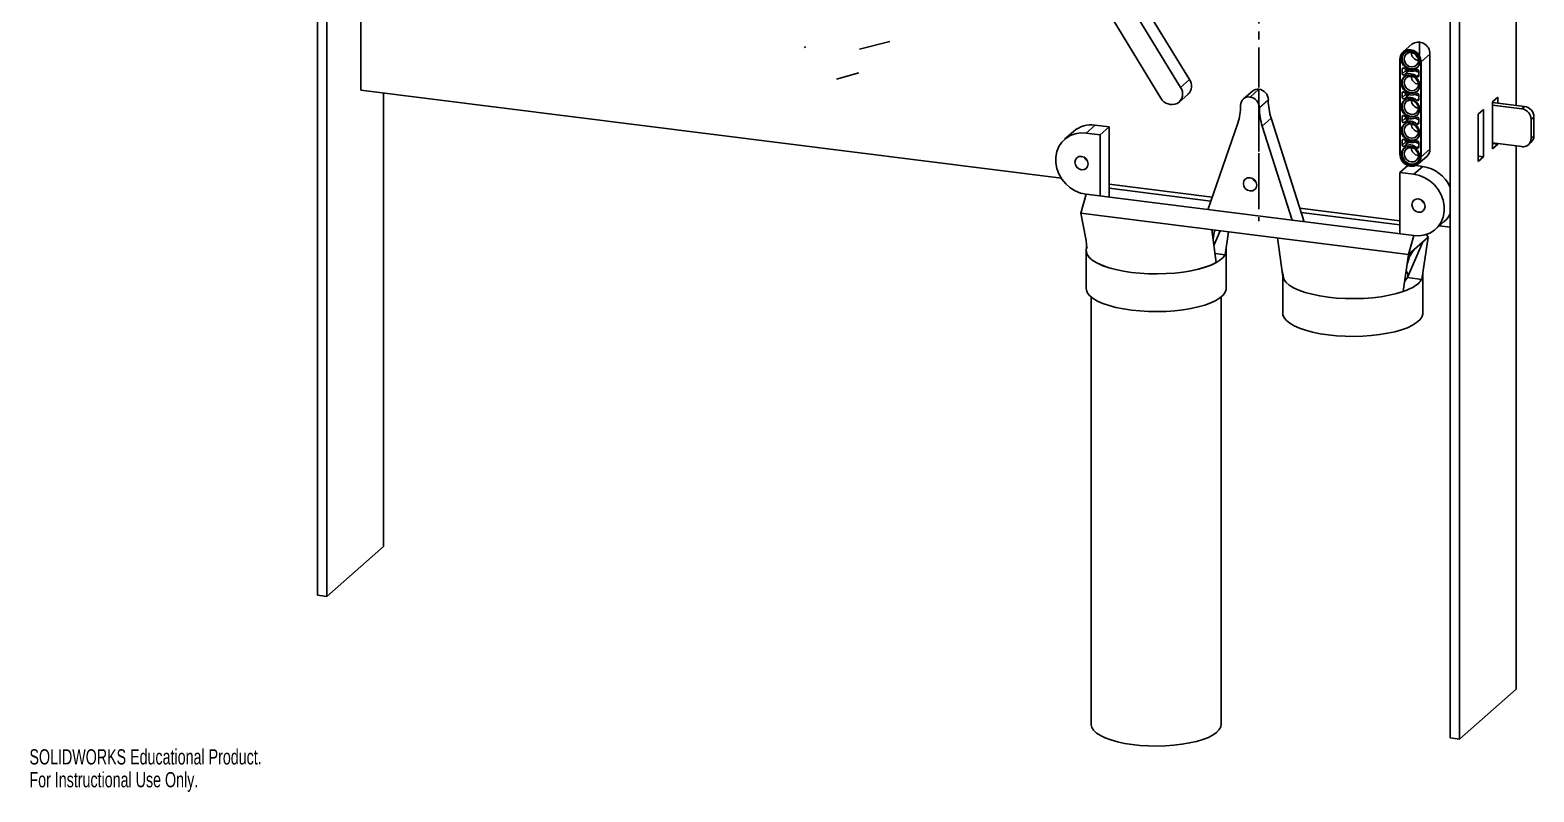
# Model space of a CAD drawing. Header units: inches. Extents: x -9.3 to 11.6, y -19 to 18.
# Drawn here: x -9.3 to 9.48, y -19.04 to -9.52 of the extents above; entities that cross this region are included whole.
import ezdxf

# ---------------------------------------------------------------- set-up
doc = ezdxf.new("R2010")
doc.units = ezdxf.units.IN
doc.header["$MEASUREMENT"] = 0
doc.header["$PDSIZE"] = -1
doc.linetypes.add('CENTERX2', pattern=[0.8, 0.5, -0.1, 0.1, -0.1])
doc.styles.add('SLDTEXTSTYLE0', font='TXT', dxfattribs={"width": 0.7})

msp = doc.modelspace()

# ---------------------------------------------------------------- linework, layer by layer
at = {"color": 7, "linetype": 'Continuous', "lineweight": 25}
for p, q in [((-5.713, -16.583), (-5.713, 17.359)), ((-5.596, -16.597), (-5.596, 17.344)), ((8.435, -18.365), (8.435, 15.576)), ((8.552, -18.38), (8.552, 15.561)), ((5.178, -10.14), (4.11, -8.388)), ((5.066, -10.238), (3.999, -8.486)), ((4.047, -9.101), (4.821, -10.372)), ((9.259, -9.084), (9.259, -10.463)), ((-5.172, -9.211), (-5.172, -10.271)), ((7.954, -9.699), (7.845, -9.795)), ((7.806, -9.885), (7.806, -11.073)), ((7.808, -11.074), (7.808, -9.886)), ((8.066, -9.919), (8.066, -11.107)), ((8.071, -9.918), (8.18, -9.822)), ((8.071, -11.106), (8.071, -9.918)), ((8.18, -11.01), (8.18, -9.822)), ((8.18, -9.822), (8.18, -11.01)), ((5.066, -10.238), (5.178, -10.14)), ((7.834, -10.008), (7.849, -9.995)), ((7.834, -10.068), (7.834, -10.008)), ((7.877, -10.03), (7.834, -10.068)), ((7.858, -10.083), (7.901, -10.045)), ((7.877, -10.014), (7.877, -10.03)), ((8.041, -10.082), (8.017, -10.103)), ((8.041, -10.034), (8.041, -10.094)), ((-5.172, -10.271), (3.578, -11.374)), ((-4.889, -10.307), (-4.889, -15.974)), ((5.048, -10.423), (5.159, -10.325)), ((5.963, -10.285), (5.851, -10.383)), ((5.934, -10.359), (6.045, -10.261)), ((7.834, -10.305), (7.849, -10.292)), ((7.834, -10.365), (7.834, -10.305)), ((7.877, -10.327), (7.834, -10.365)), ((7.877, -10.311), (7.877, -10.327)), ((5.817, -10.462), (5.817, -10.465)), ((6.162, -10.393), (6.051, -10.491)), ((6.051, -10.495), (6.162, -10.396)), ((6.051, -10.495), (6.051, -10.491)), ((6.162, -10.396), (6.162, -10.393)), ((7.858, -10.38), (7.901, -10.342)), ((8.041, -10.379), (8.017, -10.4)), ((8.041, -10.331), (8.041, -10.391)), ((8.783, -10.574), (8.85, -10.516)), ((8.85, -10.516), (8.85, -11.105)), ((9.027, -10.359), (8.961, -10.417)), ((8.961, -10.417), (8.961, -11.007)), ((8.961, -10.425), (9.363, -10.476)), ((8.961, -10.461), (9.327, -10.507)), ((9.027, -10.434), (9.027, -10.359)), ((9.327, -10.507), (9.363, -10.476)), ((5.781, -10.684), (5.408, -11.766)), ((6.198, -10.624), (6.087, -10.723)), ((6.609, -11.917), (6.198, -10.624)), ((7.834, -10.602), (7.849, -10.589)), ((7.834, -10.662), (7.834, -10.602)), ((7.877, -10.624), (7.834, -10.662)), ((7.858, -10.677), (7.901, -10.638)), ((7.877, -10.608), (7.877, -10.624)), ((8.041, -10.676), (8.017, -10.697)), ((8.041, -10.628), (8.041, -10.688)), ((8.783, -11.163), (8.783, -10.574)), ((9.48, -10.608), (9.444, -10.64)), ((9.444, -10.64), (9.444, -10.875)), ((9.48, -10.608), (9.48, -10.844)), ((3.73, -10.788), (3.619, -10.886)), ((3.888, -10.808), (3.999, -10.71)), ((4.063, -10.83), (3.888, -10.808)), ((4.175, -10.732), (3.999, -10.71)), ((4.063, -10.83), (4.175, -10.732)), ((4.063, -11.596), (4.063, -10.83)), ((4.175, -11.61), (4.175, -10.732)), ((6.46, -11.898), (6.087, -10.723)), ((7.834, -10.899), (7.849, -10.886)), ((9.444, -10.875), (9.48, -10.844)), ((7.834, -10.959), (7.834, -10.899)), ((7.877, -10.921), (7.834, -10.959)), ((7.858, -10.974), (7.901, -10.935)), ((7.877, -10.905), (7.877, -10.921)), ((8.041, -10.973), (8.017, -10.994)), ((8.041, -10.925), (8.041, -10.985)), ((8.071, -11.106), (8.18, -11.01)), ((9.327, -10.978), (8.961, -10.932)), ((9.027, -10.948), (8.961, -10.94)), ((8.961, -11.007), (9.027, -10.948)), ((9.027, -10.948), (9.027, -10.941)), ((9.259, -10.97), (9.259, -17.756)), ((9.41, -10.954), (9.445, -10.923)), ((7.805, -11.302), (7.904, -11.214)), ((7.98, -11.324), (8.092, -11.226)), ((8.092, -11.226), (8.003, -11.214)), ((8.033, -11.195), (8.141, -11.1)), ((8.85, -11.105), (8.783, -11.097)), ((8.85, -11.105), (8.783, -11.163)), ((4.175, -11.449), (5.461, -11.611)), ((7.98, -11.324), (7.805, -11.302)), ((7.805, -11.302), (7.805, -12.068)), ((3.821, -11.809), (3.888, -11.574)), ((7.98, -12.09), (3.888, -11.574)), ((4.175, -11.498), (5.445, -11.658)), ((3.821, -11.809), (7.914, -12.325)), ((3.821, -11.809), (3.884, -12.132)), ((6.555, -11.749), (7.805, -11.906)), ((7.805, -11.955), (6.572, -11.8)), ((5.511, -12.427), (5.458, -12.016)), ((8.249, -12.011), (8.36, -11.913)), ((8.298, -11.968), (8.435, -11.986)), ((5.474, -12.133), (5.485, -12.048)), ((5.563, -12.029), (5.484, -12.213)), ((5.485, -12.048), (5.497, -12.021)), ((5.623, -12.329), (5.666, -12.042)), ((6.343, -12.599), (6.277, -12.119)), ((7.899, -12.615), (8.092, -12.168)), ((7.98, -12.09), (7.914, -12.325)), ((7.914, -12.325), (8.158, -12.11)), ((8.158, -12.11), (8.078, -12.638)), ((8.158, -12.11), (8.138, -12.075)), ((3.887, -12.276), (3.887, -12.748)), ((5.623, -12.329), (5.497, -12.313)), ((5.637, -12.748), (5.637, -12.276)), ((7.848, -12.788), (7.914, -12.325)), ((7.899, -12.433), (7.924, -12.352)), ((7.924, -12.352), (7.98, -12.267)), ((6.342, -12.592), (6.342, -13.057)), ((7.899, -12.615), (7.866, -12.659)), ((8.078, -12.638), (7.899, -12.615)), ((8.092, -13.057), (8.092, -12.586)), ((3.949, -12.856), (3.949, -18.196)), ((5.574, -18.196), (5.574, -12.856)), ((-4.889, -15.974), (-5.596, -16.597)), ((-5.713, -16.583), (-5.596, -16.597)), ((9.259, -17.756), (8.552, -18.38)), ((8.435, -18.365), (8.552, -18.38))]:
    msp.add_line(p, q, dxfattribs=at)
at = {"color": 7, "linetype": 'CENTERX2'}
for p, q in [((6.045, -8.139), (6.045, -11.684)), ((6.045, -10.261), (6.045, -11.911))]:
    msp.add_line(p, q, dxfattribs=at)
at = {"color": 7, "linetype": 'Continuous'}
for p, q in [((0.364, -9.739), (0.386, -9.73)), ((1.057, -9.759), (1.434, -9.663)), ((8.049, -9.671), (8.049, -9.83)), ((0.768, -10.134), (1.047, -10.057))]:
    msp.add_line(p, q, dxfattribs=at)
at = {"color": 7, "linetype": 'Continuous', "lineweight": 25, "flags": 128}
for points in [[(8.071, -9.918), (8.065, -9.876), (8.046, -9.836), (8.017, -9.803), (7.98, -9.779), (7.939, -9.768), (7.898, -9.769), (7.861, -9.783), (7.832, -9.809), (7.813, -9.844), (7.806, -9.885)], [(7.806, -9.885), (7.806, -9.885), (7.806, -9.885)], [(7.808, -9.886), (7.816, -9.843), (7.839, -9.807), (7.873, -9.782), (7.915, -9.772), (7.96, -9.778), (8.002, -9.798), (8.036, -9.832), (8.059, -9.873), (8.066, -9.919)], [(7.823, -9.888), (7.83, -9.85), (7.85, -9.818), (7.88, -9.796), (7.918, -9.787), (7.957, -9.792), (7.994, -9.81), (8.025, -9.84), (8.045, -9.877), (8.052, -9.917), (8.045, -9.956), (8.025, -9.988), (7.994, -10.009), (7.957, -10.018), (7.918, -10.013), (7.88, -9.995), (7.85, -9.966), (7.83, -9.928), (7.823, -9.888)], [(7.86, -9.882), (7.867, -9.917), (7.886, -9.948), (7.915, -9.971), (7.949, -9.982), (7.982, -9.979), (8.011, -9.964), (8.03, -9.937), (8.037, -9.904), (8.03, -9.869), (8.011, -9.838), (7.982, -9.815), (7.949, -9.804), (7.915, -9.806), (7.886, -9.822), (7.867, -9.848), (7.86, -9.882)], [(8.18, -9.822), (8.18, -9.822), (8.18, -9.822)], [(7.823, -10.185), (7.83, -10.147), (7.85, -10.115), (7.88, -10.093), (7.918, -10.084), (7.957, -10.089), (7.994, -10.107), (8.025, -10.137), (8.045, -10.174), (8.052, -10.214), (8.045, -10.252), (8.025, -10.285), (7.994, -10.306), (7.957, -10.315), (7.918, -10.31), (7.88, -10.292), (7.85, -10.263), (7.83, -10.225), (7.823, -10.185)], [(7.86, -10.179), (7.867, -10.214), (7.886, -10.245), (7.915, -10.268), (7.949, -10.279), (7.982, -10.276), (8.011, -10.261), (8.03, -10.234), (8.037, -10.201), (8.03, -10.166), (8.011, -10.135), (7.982, -10.112), (7.949, -10.101), (7.915, -10.103), (7.886, -10.119), (7.867, -10.145), (7.86, -10.179)], [(7.901, -10.045), (7.919, -10.035), (7.923, -10.034)], [(7.823, -10.482), (7.83, -10.444), (7.85, -10.412), (7.88, -10.39), (7.918, -10.381), (7.957, -10.386), (7.994, -10.404), (8.025, -10.434), (8.045, -10.471), (8.052, -10.511), (8.045, -10.549), (8.025, -10.582), (7.994, -10.603), (7.957, -10.612), (7.918, -10.607), (7.88, -10.589), (7.85, -10.559), (7.83, -10.522), (7.823, -10.482)], [(7.86, -10.476), (7.867, -10.511), (7.886, -10.542), (7.915, -10.565), (7.949, -10.576), (7.982, -10.573), (8.011, -10.558), (8.03, -10.531), (8.037, -10.498), (8.03, -10.463), (8.011, -10.432), (7.982, -10.409), (7.949, -10.398), (7.915, -10.4), (7.886, -10.416), (7.867, -10.442), (7.86, -10.476)], [(7.901, -10.342), (7.919, -10.332), (7.923, -10.331)], [(7.823, -10.779), (7.83, -10.741), (7.85, -10.708), (7.88, -10.687), (7.918, -10.678), (7.957, -10.683), (7.994, -10.701), (8.025, -10.731), (8.045, -10.768), (8.052, -10.808), (8.045, -10.846), (8.025, -10.878), (7.994, -10.9), (7.957, -10.909), (7.918, -10.904), (7.88, -10.886), (7.85, -10.856), (7.83, -10.819), (7.823, -10.779)], [(7.86, -10.773), (7.867, -10.807), (7.886, -10.839), (7.915, -10.862), (7.949, -10.873), (7.982, -10.87), (8.011, -10.855), (8.03, -10.828), (8.037, -10.795), (8.03, -10.76), (8.011, -10.729), (7.982, -10.706), (7.949, -10.695), (7.915, -10.697), (7.886, -10.713), (7.867, -10.739), (7.86, -10.773)], [(7.901, -10.638), (7.919, -10.629), (7.923, -10.628)], [(3.888, -10.808), (3.818, -10.806), (3.75, -10.817), (3.688, -10.84), (3.632, -10.876), (3.585, -10.922), (3.548, -10.978), (3.522, -11.04), (3.509, -11.108), (3.509, -11.179), (3.522, -11.25), (3.548, -11.319), (3.585, -11.384), (3.632, -11.442), (3.688, -11.492), (3.75, -11.531), (3.818, -11.559), (3.888, -11.574)], [(7.806, -11.072), (7.813, -11.115), (7.832, -11.154), (7.861, -11.187), (7.898, -11.211), (7.939, -11.223), (7.98, -11.221), (8.017, -11.207), (8.046, -11.181), (8.065, -11.146), (8.071, -11.106)], [(7.808, -11.074), (7.808, -11.074), (7.807, -11.074), (7.807, -11.074), (7.806, -11.073), (7.806, -11.073), (7.806, -11.073), (7.806, -11.073)], [(8.066, -11.107), (8.059, -11.15), (8.036, -11.186), (8.002, -11.211), (7.96, -11.221), (7.915, -11.216), (7.873, -11.195), (7.839, -11.161), (7.816, -11.12), (7.808, -11.074)], [(7.823, -11.076), (7.83, -11.038), (7.85, -11.005), (7.88, -10.984), (7.918, -10.975), (7.957, -10.98), (7.994, -10.998), (8.025, -11.027), (8.045, -11.065), (8.052, -11.105), (8.045, -11.143), (8.025, -11.175), (7.994, -11.197), (7.957, -11.206), (7.918, -11.201), (7.88, -11.183), (7.85, -11.153), (7.83, -11.116), (7.823, -11.076)], [(7.86, -11.069), (7.867, -11.104), (7.886, -11.136), (7.915, -11.159), (7.949, -11.17), (7.982, -11.167), (8.011, -11.151), (8.03, -11.125), (8.037, -11.092), (8.03, -11.057), (8.011, -11.025), (7.982, -11.003), (7.949, -10.992), (7.915, -10.994), (7.886, -11.01), (7.867, -11.036), (7.86, -11.069)], [(7.901, -10.935), (7.919, -10.926), (7.923, -10.925)], [(8.18, -11.01), (8.18, -11.01), (8.18, -11.01)], [(3.912, -11.194), (3.906, -11.161), (3.888, -11.132), (3.861, -11.111), (3.829, -11.1), (3.798, -11.103), (3.771, -11.117), (3.753, -11.142), (3.747, -11.173), (3.753, -11.206), (3.771, -11.235), (3.798, -11.257), (3.829, -11.267), (3.861, -11.265), (3.888, -11.25), (3.906, -11.225), (3.912, -11.194)], [(3.867, -11.114), (3.882, -11.137), (3.903, -11.155)], [(6.017, -11.459), (6.01, -11.427), (5.993, -11.397), (5.966, -11.376), (5.934, -11.366), (5.902, -11.368), (5.875, -11.383), (5.858, -11.407), (5.851, -11.439), (5.858, -11.471), (5.875, -11.501), (5.902, -11.522), (5.934, -11.532), (5.966, -11.53), (5.993, -11.515), (6.01, -11.491), (6.017, -11.459)], [(6.008, -11.42), (5.987, -11.402), (5.972, -11.379)], [(7.98, -12.09), (8.05, -12.092), (8.117, -12.081), (8.18, -12.058), (8.236, -12.022), (8.283, -11.976), (8.32, -11.92), (8.346, -11.858), (8.359, -11.79), (8.359, -11.719), (8.346, -11.648), (8.32, -11.579), (8.283, -11.514), (8.236, -11.456), (8.18, -11.406), (8.117, -11.367), (8.05, -11.339), (7.98, -11.324)], [(8.121, -11.725), (8.115, -11.692), (8.097, -11.662), (8.07, -11.641), (8.039, -11.631), (8.007, -11.633), (7.98, -11.648), (7.962, -11.673), (7.956, -11.704), (7.962, -11.736), (7.98, -11.766), (8.007, -11.787), (8.039, -11.798), (8.07, -11.795), (8.097, -11.78), (8.115, -11.756), (8.121, -11.725)], [(8.112, -11.685), (8.091, -11.668), (8.076, -11.645)], [(5.511, -12.427), (5.448, -12.457), (5.375, -12.485), (5.291, -12.509), (5.199, -12.529), (5.1, -12.545), (4.996, -12.557), (4.888, -12.565), (4.777, -12.568), (4.667, -12.566), (4.558, -12.56), (4.453, -12.549), (4.352, -12.534), (4.258, -12.515), (4.172, -12.492), (4.095, -12.465), (4.029, -12.436), (3.975, -12.404), (3.933, -12.369), (3.904, -12.334), (3.889, -12.297), (3.887, -12.276)], [(5.634, -12.253), (5.634, -12.253), (5.636, -12.29), (5.624, -12.327), (5.598, -12.362), (5.559, -12.396), (5.508, -12.429), (5.445, -12.459), (5.371, -12.486), (5.287, -12.51), (5.195, -12.53), (5.097, -12.546), (4.993, -12.558), (4.885, -12.565), (4.776, -12.568), (4.666, -12.566), (4.558, -12.56), (4.453, -12.549), (4.352, -12.534), (4.259, -12.515), (4.173, -12.492), (4.097, -12.466), (4.031, -12.436), (3.976, -12.405), (3.934, -12.371), (3.905, -12.335), (3.89, -12.299), (3.888, -12.263), (3.9, -12.226), (3.901, -12.224)], [(5.637, -12.748), (5.636, -12.762), (5.624, -12.798), (5.598, -12.834), (5.559, -12.868), (5.508, -12.9), (5.445, -12.93), (5.371, -12.957), (5.287, -12.981), (5.195, -13.001), (5.097, -13.017), (4.993, -13.029), (4.885, -13.037), (4.776, -13.039), (4.666, -13.038), (4.558, -13.031), (4.453, -13.021), (4.352, -13.006), (4.259, -12.986), (4.173, -12.963), (4.097, -12.937), (4.031, -12.908), (3.976, -12.876), (3.934, -12.842), (3.905, -12.807), (3.89, -12.771), (3.887, -12.748)], [(7.848, -12.788), (7.764, -12.813), (7.671, -12.835), (7.571, -12.853), (7.464, -12.866), (7.354, -12.874), (7.241, -12.877), (7.128, -12.876), (7.016, -12.87), (6.908, -12.859), (6.805, -12.843), (6.709, -12.823), (6.621, -12.799), (6.543, -12.772), (6.477, -12.741), (6.423, -12.708), (6.382, -12.673), (6.356, -12.636), (6.343, -12.599)], [(8.092, -13.057), (8.091, -13.071), (8.079, -13.107), (8.054, -13.143), (8.015, -13.177), (7.963, -13.21), (7.9, -13.24), (7.826, -13.267), (7.743, -13.29), (7.651, -13.31), (7.552, -13.327), (7.448, -13.338), (7.341, -13.346), (7.231, -13.349), (7.121, -13.347), (7.013, -13.341), (6.908, -13.33), (6.808, -13.315), (6.714, -13.296), (6.628, -13.273), (6.552, -13.247), (6.486, -13.217), (6.432, -13.185), (6.39, -13.152), (6.361, -13.116), (6.345, -13.08), (6.342, -13.057)], [(5.574, -18.196), (5.569, -18.227), (5.55, -18.262), (5.517, -18.296), (5.472, -18.328), (5.414, -18.358), (5.345, -18.385), (5.266, -18.408), (5.179, -18.428), (5.084, -18.445), (4.984, -18.456), (4.88, -18.464), (4.775, -18.467), (4.668, -18.465), (4.564, -18.459), (4.463, -18.448), (4.367, -18.433), (4.277, -18.413), (4.196, -18.39), (4.125, -18.364), (4.065, -18.335), (4.016, -18.304), (3.98, -18.27), (3.958, -18.236), (3.95, -18.2), (3.949, -18.196)]]:
    msp.add_lwpolyline(points, dxfattribs=at)
at = {"color": 7, "linetype": 'Continuous', "lineweight": 25}
for centre, radius, start, end in [((8.036, -9.817), 0.144, 357.8021, 125.1519), ((7.808, -9.884), 0.00273, 213.1441, 275.3565), ((7.936, -9.876), 0.101, 136.2557, 181.1696), ((7.958, -9.884), 0.124, 177.3783, 301.9803), ((8.052, -9.801), 0.103, 181.0664, 261.3518), ((8.068, -9.911), 0.00775, 259.2261, 297.8883), ((5.06, -10.221), 0.143, 313.8994, 34.6873), ((7.848, -10.009), 0.0136, 42.6289, 178.7808), ((7.851, -10.068), 0.0163, 178.9831, 296.5999), ((7.936, -10.173), 0.101, 136.2557, 181.1696), ((7.951, -9.903), 0.134, 226.1657, 299.4728), ((7.924, -10.2), 0.134, 46.1657, 119.4728), ((7.894, -10.03), 0.0163, 178.9831, 296.5999), ((8.052, -10.098), 0.103, 181.0664, 261.3518), ((7.961, -10.174), 0.148, 57.2918, 76.747), ((8.024, -10.034), 0.0163, 358.9831, 116.5999), ((8.027, -10.094), 0.0136, 222.6289, 358.7808), ((4.951, -10.319), 0.141, 301.7502, 35.1365), ((6.031, -10.364), 0.104, 81.8416, 130.6612), ((6.026, -10.396), 0.137, 1.0587, 81.7605), ((7.958, -10.181), 0.124, 177.3783, 301.9803), ((7.848, -10.306), 0.0136, 42.6289, 178.7808), ((7.951, -10.2), 0.134, 226.1657, 299.4728), ((7.894, -10.327), 0.0163, 178.9831, 296.5999), ((7.961, -10.471), 0.148, 57.2918, 76.747), ((8.024, -10.331), 0.0163, 358.9831, 116.5999), ((4.959, -10.295), 0.158, 208.8377, 294.7917), ((5.146, -10.467), 0.671, 341.1473, 0.1878), ((5.919, -10.459), 0.102, 81.3986, 181.4206), ((5.914, -10.494), 0.137, 1.0587, 81.7605), ((6.806, -10.492), 0.755, 180.167, 197.7681), ((6.917, -10.394), 0.755, 180.167, 197.7681), ((7.851, -10.365), 0.0163, 178.9831, 296.5999), ((7.936, -10.47), 0.101, 136.2557, 181.1696), ((7.958, -10.478), 0.124, 177.3783, 301.9803), ((7.924, -10.497), 0.134, 46.1657, 119.4728), ((8.052, -10.395), 0.103, 181.0664, 261.3518), ((8.027, -10.39), 0.0136, 222.6289, 358.7808), ((9.308, -10.642), 0.137, 1.0587, 81.7605), ((9.343, -10.611), 0.137, 1.0587, 81.7605), ((7.848, -10.603), 0.0136, 42.6289, 178.7808), ((7.851, -10.662), 0.0163, 178.9831, 296.5999), ((7.936, -10.767), 0.101, 136.2557, 181.1696), ((7.951, -10.497), 0.134, 226.1657, 299.4728), ((7.924, -10.793), 0.134, 46.1657, 119.4728), ((7.894, -10.624), 0.0163, 178.9831, 296.5999), ((8.052, -10.692), 0.103, 181.0664, 261.3518), ((7.961, -10.768), 0.148, 57.2918, 76.747), ((8.024, -10.628), 0.0163, 358.9831, 116.5999), ((8.027, -10.687), 0.0136, 222.6289, 358.7808), ((3.951, -11.044), 0.338, 81.7904, 130.7124), ((7.958, -10.775), 0.124, 177.3783, 301.9803), ((7.848, -10.9), 0.0136, 42.6289, 178.7808), ((7.951, -10.793), 0.134, 226.1657, 299.4728), ((9.343, -10.878), 0.102, 261.3986, 1.4206), ((9.375, -10.846), 0.104, 312.158, 0.9777), ((7.851, -10.959), 0.0163, 178.9831, 296.5999), ((7.936, -11.064), 0.101, 136.2557, 181.1696), ((7.958, -11.072), 0.124, 177.3783, 301.9803), ((7.924, -11.09), 0.134, 46.1657, 119.4728), ((7.894, -10.921), 0.0163, 178.9831, 296.5999), ((8.052, -10.989), 0.103, 181.0664, 261.3518), ((7.961, -11.065), 0.148, 57.2918, 76.747), ((8.024, -10.925), 0.0163, 358.9831, 116.5999), ((8.027, -10.984), 0.0136, 222.6289, 358.7808), ((8.063, -11.013), 0.117, 311.9862, 1.1495), ((8.068, -11.099), 0.00775, 259.2261, 297.8883), ((8.026, -11.667), 0.447, 23.7138, 81.5508), ((8.147, -11.672), 0.322, 311.5171, 333.5114), ((5.534, -12.277), 0.103, 329.5304, 13.317), ((7.818, -12.586), 0.0865, 339.7379, 39.6612), ((7.99, -12.586), 0.103, 329.5304, 13.317)]:
    msp.add_arc(centre, radius, start, end, dxfattribs=at)
for points, knots in [([(3.884, -12.132), (3.887, -12.156), (3.894, -12.209), (3.889, -12.256), (3.887, -12.281)], [0, 0, 0, 0, 0.4594003, 1, 1, 1, 1]), ([(6.335, -12.538), (6.339, -12.554), (6.347, -12.586), (6.352, -12.617), (6.354, -12.633)], [0, 0, 0, 0, 0.482637, 1, 1, 1, 1]), ([(8.078, -12.638), (8.066, -12.655), (8.041, -12.691), (7.964, -12.741), (7.892, -12.773), (7.85, -12.787), (7.848, -12.788)], [0, 0, 0, 0, 0.3087316, 0.6436315, 0.9785314, 1, 1, 1, 1])]:
    msp.add_open_spline(points, degree=3, knots=knots, dxfattribs=at)
at = {"color": 7, "linetype": 'Continuous'}
msp.add_point((8.049, -9.671), dxfattribs=at)

# ---------------------------------------------------------------- texts
at = {"color": 7, "linetype": 'Continuous', "char_height": 0.1903, "attachment_point": 1, "style": 'SLDTEXTSTYLE0'}
for s, insert in [('SOLIDWORKS Educational Product.', (-9.31, -18.507)), ('For Instructional Use Only.', (-9.31, -18.792))]:
    msp.add_mtext(s, dxfattribs=dict(at, insert=insert))

doc.saveas('drawing.dxf')
